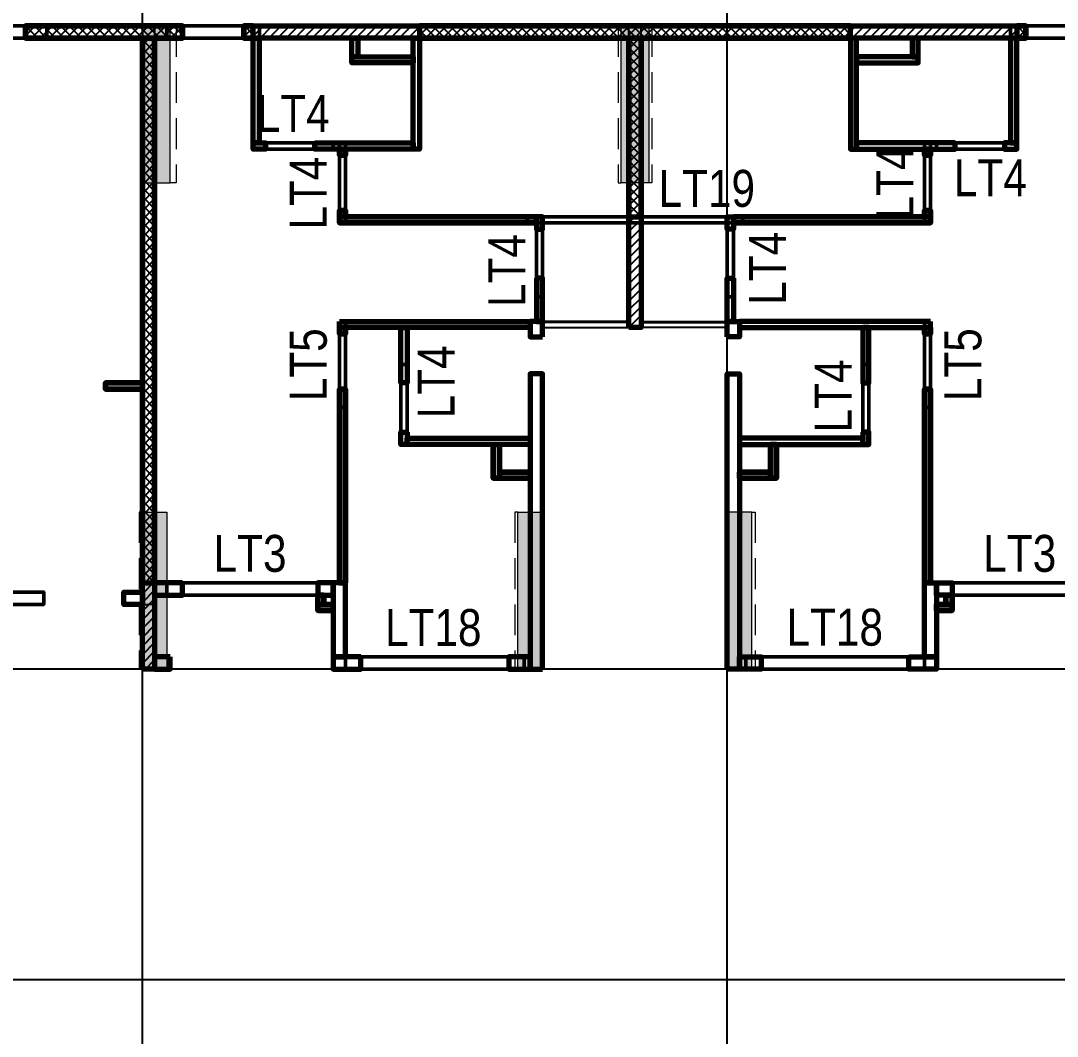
# Model space of a CAD drawing. Header units: millimetres. Extents: x -25197 to 555828, y -17247 to 174153.
# Drawn here: x 420011 to 436845, y 124632 to 141136 of the extents above; entities that cross this region are included whole.
import ezdxf
from ezdxf.enums import TextEntityAlignment as Align

# ---------------------------------------------------------------- set-up
doc = ezdxf.new("R2010")
doc.units = ezdxf.units.MM
doc.header["$LTSCALE"] = 250
doc.linetypes.add('CHG_XX_Cot_Tang 1$0$MB_Luoi truc$0$HTT Hidden 21', pattern=[3, 2, -1])
doc.linetypes.add('CHG_XX_Luoi truc$0$MB_Luoi truc$0$Center101', pattern=[13, 10, -1, 1, -1])
for name, color, linetype, lineweight in [('CHG_XX_Cot_Tang 1$0$NS-Pier', 150, 'Continuous', 9), ('CHG_XX_Cot_Tang 1$0$NS-Pier @ 1 VP1', 150, 'Continuous', 9), ('CHG_XX_Cot_Tang 1$0$NS-Pier @ 1 VP2', 150, 'Continuous', 9), ('CHG_XX_Cot_Tang 1$0$NS-Pier @ 1 VP3', 150, 'Continuous', 9), ('CHG_XX_Cot_Tang 1$0$NS-Pier @ 1 VPModel', 150, 'Continuous', 9), ('CHG_XX_Cot_Tang 1$0$NS-Pier @ 100', 150, 'Continuous', 9), ('CHG_XX_Cot_Tang 1$0$NS-Pier @ 150', 150, 'Continuous', 9), ('CHG_XX_Cot_Tang 1$0$NS-Pier @ 200', 150, 'Continuous', 9), ('CHG_XX_Cot_Tang 1$0$NS-Pier @ 350', 150, 'Continuous', 9), ('CTHEP', 2, 'Continuous', 50), ('MB Can ho 1PN$0$Wall Line', 4, 'Continuous', 70), ('mb can ho 2pn_TW A$0$Wall Line', 4, 'Continuous', 70), ('mb_unitmix twa 1-20$0$Wall Line', 4, 'Continuous', 70), ('Net cat Tuong', 4, 'Continuous', 9)]:
    doc.layers.add(name, color=color, linetype=linetype, lineweight=lineweight)
for name, color, linetype in [('CHG_XX_Luoi truc$0$Grid', 34, 'Continuous'), ('CHG_XX_Luoi truc$0$Grid Line', 8, 'CHG_XX_Luoi truc$0$MB_Luoi truc$0$Center101'), ('MB Can ho 1PN$0$Brick Wall', 4, 'Continuous'), ('mb can ho 2pn_TW A$0$Brick Wall', 4, 'Continuous'), ('mb_unitmix twa 1-20$0$Brick Wall', 4, 'Continuous'), ('mb_unitmix twa 1-20$0$Wall Hatch', 134, 'Continuous'), ('TEXT', 21, 'Continuous')]:
    doc.layers.add(name, color=color, linetype=linetype)
doc.styles.add('CHG_XX_Luoi truc$0$MB_Luoi truc$0$Grid A-F$0$VNI-HelveCB', font='VHELVCB_0.TTF')
doc.styles.add('TTP-HelCon', font='VHELVCN_0.TTF')

# ---------------------------------------------------------------- blocks, each defined once
blk = doc.blocks.new('*U2169')
at = {"layer": 'CHG_XX_Luoi truc$0$Grid Line'}
blk.add_line((0, 0), (0, 608), dxfattribs=at)
at = {"layer": 'CHG_XX_Luoi truc$0$Grid', "lineweight": -2, "style": 'CHG_XX_Luoi truc$0$MB_Luoi truc$0$Grid A-F$0$VNI-HelveCB'}
for tag, p in [('GRIDSUB', (0, 617)), ('GRID', (0, -9))]:
    blk.add_attdef(tag, text='', height=5, dxfattribs=at).set_placement(p, align=Align.MIDDLE)
blk = doc.blocks.new('*U2171')
at = {"layer": 'CHG_XX_Luoi truc$0$Grid Line'}
blk.add_line((0, 0), (0, 438), dxfattribs=at)
at = {"layer": 'CHG_XX_Luoi truc$0$Grid', "lineweight": -2, "style": 'CHG_XX_Luoi truc$0$MB_Luoi truc$0$Grid A-F$0$VNI-HelveCB'}
for tag, p in [('GRIDSUB', (0, 447)), ('GRID', (0, -9))]:
    blk.add_attdef(tag, text='', height=5, dxfattribs=at).set_placement(p, align=Align.MIDDLE)
blk = doc.blocks.new('CHG_XX_Luoi truc')
at = {"layer": 'CHG_XX_Luoi truc$0$Grid', "xscale": 300, "yscale": 300, "zscale": 300}
for p in [(28650, -12747), (38150, -12747)]:
    blk.add_blockref('*U2169', p, dxfattribs=at)
at = {"layer": 'CHG_XX_Luoi truc$0$Grid', "xscale": 300.0000000000013, "yscale": 300.0000000000013, "zscale": 300.0000000000013, "rotation": 90}
for p in [(110703, 141050), (110703, 130600), (110703, 125550)]:
    blk.add_blockref('*U2171', p, dxfattribs=at)
blk = doc.blocks.new('*U2323')
at = {"layer": 'CHG_XX_Cot_Tang 1$0$NS-Pier @ 1 VP1'}
h = blk.add_hatch(color=256, dxfattribs=at)
h.dxf.hatch_style = 1
h.paths.add_polyline_path([(400, 0), (0, 0), (0, -2550), (400, -2550)])
at = {"layer": 'CHG_XX_Cot_Tang 1$0$NS-Pier @ 1 VP2'}
h = blk.add_hatch(color=256, dxfattribs=at)
h.dxf.hatch_style = 1
h.paths.add_polyline_path([(400, 0), (0, 0), (0, -2550), (400, -2550)])
at = {"layer": 'CHG_XX_Cot_Tang 1$0$NS-Pier @ 1 VP3'}
h = blk.add_hatch(color=256, dxfattribs=at)
h.dxf.hatch_style = 1
h.paths.add_polyline_path([(400, 0), (0, 0), (0, -2550), (400, -2550)])
at = {"layer": 'CHG_XX_Cot_Tang 1$0$NS-Pier @ 1 VPModel'}
h = blk.add_hatch(color=256, dxfattribs=at)
h.dxf.hatch_style = 1
h.paths.add_polyline_path([(400, 0), (0, 0), (0, -2550), (400, -2550)])
at = {"layer": 'CHG_XX_Cot_Tang 1$0$NS-Pier @ 100'}
h = blk.add_hatch(color=256, dxfattribs=at)
h.dxf.hatch_style = 1
h.paths.add_polyline_path([(400, 0), (0, 0), (0, -2550), (400, -2550)])
at = {"layer": 'CHG_XX_Cot_Tang 1$0$NS-Pier @ 150'}
h = blk.add_hatch(color=256, dxfattribs=at)
h.dxf.hatch_style = 1
h.paths.add_polyline_path([(400, 0), (0, 0), (0, -2550), (400, -2550)])
at = {"layer": 'CHG_XX_Cot_Tang 1$0$NS-Pier @ 200'}
h = blk.add_hatch(color=256, dxfattribs=at)
h.dxf.hatch_style = 1
h.paths.add_polyline_path([(400, 0), (0, 0), (0, -2550), (400, -2550)])
at = {"layer": 'CHG_XX_Cot_Tang 1$0$NS-Pier @ 350'}
h = blk.add_hatch(color=256, dxfattribs=at)
h.dxf.hatch_style = 1
h.paths.add_polyline_path([(400, 0), (0, 0), (0, -2550), (400, -2550)])
blk = doc.blocks.new('CHG_XX_Cot_Tang 1$0$Block A_C450x2250')
at = {"layer": 'CHG_XX_Cot_Tang 1$0$NS-Pier', "color": 9, "linetype": 'CHG_XX_Cot_Tang 1$0$MB_Luoi truc$0$HTT Hidden 21'}
blk.add_lwpolyline([(0, 0), (-50, 0), (-50, -2550), (0, -2550)], dxfattribs=at)
at = {"layer": 'CHG_XX_Cot_Tang 1$0$NS-Pier'}
blk.add_lwpolyline([(400, -2550), (0, -2550), (0, 0), (400, 0)], close=True, dxfattribs=at)
blk.add_blockref('*U2323', (0, 0), dxfattribs=at)
blk = doc.blocks.new('*U2325')
at = {"layer": 'CHG_XX_Cot_Tang 1$0$NS-Pier @ 1 VP1'}
h = blk.add_hatch(color=256, dxfattribs=at)
h.dxf.hatch_style = 1
h.paths.add_polyline_path([(0, 0), (-450, 0), (-450, -2550), (0, -2550)])
at = {"layer": 'CHG_XX_Cot_Tang 1$0$NS-Pier @ 1 VP2'}
h = blk.add_hatch(color=256, dxfattribs=at)
h.dxf.hatch_style = 1
h.paths.add_polyline_path([(0, 0), (-450, 0), (-450, -2550), (0, -2550)])
at = {"layer": 'CHG_XX_Cot_Tang 1$0$NS-Pier @ 1 VP3'}
h = blk.add_hatch(color=256, dxfattribs=at)
h.dxf.hatch_style = 1
h.paths.add_polyline_path([(0, 0), (-450, 0), (-450, -2550), (0, -2550)])
at = {"layer": 'CHG_XX_Cot_Tang 1$0$NS-Pier @ 1 VPModel'}
h = blk.add_hatch(color=256, dxfattribs=at)
h.dxf.hatch_style = 1
h.paths.add_polyline_path([(0, 0), (-450, 0), (-450, -2550), (0, -2550)])
at = {"layer": 'CHG_XX_Cot_Tang 1$0$NS-Pier @ 100'}
h = blk.add_hatch(color=256, dxfattribs=at)
h.dxf.hatch_style = 1
h.paths.add_polyline_path([(0, 0), (-450, 0), (-450, -2550), (0, -2550)])
at = {"layer": 'CHG_XX_Cot_Tang 1$0$NS-Pier @ 150'}
h = blk.add_hatch(color=256, dxfattribs=at)
h.dxf.hatch_style = 1
h.paths.add_polyline_path([(0, 0), (-450, 0), (-450, -2550), (0, -2550)])
at = {"layer": 'CHG_XX_Cot_Tang 1$0$NS-Pier @ 200'}
h = blk.add_hatch(color=256, dxfattribs=at)
h.dxf.hatch_style = 1
h.paths.add_polyline_path([(0, 0), (-450, 0), (-450, -2550), (0, -2550)])
at = {"layer": 'CHG_XX_Cot_Tang 1$0$NS-Pier @ 350'}
h = blk.add_hatch(color=256, dxfattribs=at)
h.dxf.hatch_style = 1
h.paths.add_polyline_path([(0, 0), (-450, 0), (-450, -2550), (0, -2550)])
blk = doc.blocks.new('CHG_XX_Cot_Tang 1$0$C550x2550')
at = {"layer": 'CHG_XX_Cot_Tang 1$0$NS-Pier', "color": 9, "linetype": 'CHG_XX_Cot_Tang 1$0$MB_Luoi truc$0$HTT Hidden 21'}
blk.add_lwpolyline([(-450, 0), (-550, 0), (-550, -2550), (-450, -2550)], dxfattribs=at)
at = {"layer": 'CHG_XX_Cot_Tang 1$0$NS-Pier'}
blk.add_lwpolyline([(0, -2550), (-450, -2550), (-450, 0), (0, 0)], close=True, dxfattribs=at)
blk.add_blockref('*U2325', (0, 0), dxfattribs=at)
blk = doc.blocks.new('*U2326')
at = {"layer": 'CHG_XX_Cot_Tang 1$0$NS-Pier @ 1 VP1'}
h = blk.add_hatch(color=256, dxfattribs=at)
h.dxf.hatch_style = 1
h.paths.add_polyline_path([(225, 0), (-225, 0), (-225, -2550), (225, -2550)])
at = {"layer": 'CHG_XX_Cot_Tang 1$0$NS-Pier @ 1 VP2'}
h = blk.add_hatch(color=256, dxfattribs=at)
h.dxf.hatch_style = 1
h.paths.add_polyline_path([(225, 0), (-225, 0), (-225, -2550), (225, -2550)])
at = {"layer": 'CHG_XX_Cot_Tang 1$0$NS-Pier @ 1 VP3'}
h = blk.add_hatch(color=256, dxfattribs=at)
h.dxf.hatch_style = 1
h.paths.add_polyline_path([(225, 0), (-225, 0), (-225, -2550), (225, -2550)])
at = {"layer": 'CHG_XX_Cot_Tang 1$0$NS-Pier @ 1 VPModel'}
h = blk.add_hatch(color=256, dxfattribs=at)
h.dxf.hatch_style = 1
h.paths.add_polyline_path([(225, 0), (-225, 0), (-225, -2550), (225, -2550)])
at = {"layer": 'CHG_XX_Cot_Tang 1$0$NS-Pier @ 100'}
h = blk.add_hatch(color=256, dxfattribs=at)
h.dxf.hatch_style = 1
h.paths.add_polyline_path([(225, 0), (-225, 0), (-225, -2550), (225, -2550)])
at = {"layer": 'CHG_XX_Cot_Tang 1$0$NS-Pier @ 150'}
h = blk.add_hatch(color=256, dxfattribs=at)
h.dxf.hatch_style = 1
h.paths.add_polyline_path([(225, 0), (-225, 0), (-225, -2550), (225, -2550)])
at = {"layer": 'CHG_XX_Cot_Tang 1$0$NS-Pier @ 200'}
h = blk.add_hatch(color=256, dxfattribs=at)
h.dxf.hatch_style = 1
h.paths.add_polyline_path([(225, 0), (-225, 0), (-225, -2550), (225, -2550)])
at = {"layer": 'CHG_XX_Cot_Tang 1$0$NS-Pier @ 350'}
h = blk.add_hatch(color=256, dxfattribs=at)
h.dxf.hatch_style = 1
h.paths.add_polyline_path([(225, 0), (-225, 0), (-225, -2550), (225, -2550)])
blk = doc.blocks.new('CHG_XX_Cot_Tang 1$0$450x2550_cen')
at = {"layer": 'CHG_XX_Cot_Tang 1$0$NS-Pier', "color": 9, "linetype": 'CHG_XX_Cot_Tang 1$0$MB_Luoi truc$0$HTT Hidden 21'}
for points in [[(-225, 0), (-275, 0), (-275, -2550), (-225, -2550)], [(225, 0), (275, 0), (275, -2550), (225, -2550)]]:
    blk.add_lwpolyline(points, dxfattribs=at)
at = {"layer": 'CHG_XX_Cot_Tang 1$0$NS-Pier'}
blk.add_lwpolyline([(225, -2550), (-225, -2550), (-225, 0), (225, 0)], close=True, dxfattribs=at)
blk.add_blockref('*U2326', (0, 0), dxfattribs=at)
blk = doc.blocks.new('CHG_XX_Cot_Tang 1')
at = {"layer": 'CHG_XX_Cot_Tang 1$0$NS-Pier'}
for name, p in [('CHG_XX_Luoi truc', (0, 0)), ('CHG_XX_Cot_Tang 1$0$450x2550_cen', (36650, 141050)), ('CHG_XX_Cot_Tang 1$0$Block A_C450x2250', (28650, 133150)), ('CHG_XX_Cot_Tang 1$0$Block A_C450x2250', (34750, 133150))]:
    blk.add_blockref(name, p, dxfattribs=at)
at = {"layer": 'CHG_XX_Cot_Tang 1$0$NS-Pier', "xscale": -1}
for name, p in [('CHG_XX_Cot_Tang 1$0$C550x2550', (28650, 141050)), ('CHG_XX_Cot_Tang 1$0$Block A_C450x2250', (38550, 133150.2))]:
    blk.add_blockref(name, p, dxfattribs=at)
blk = doc.blocks.new('*U1855')
at = {"layer": 'MB Can ho 1PN$0$Wall Line'}
blk.add_lwpolyline([(300, 0), (0, 0), (0, -200), (300, -200)], close=True, dxfattribs=at)
blk = doc.blocks.new('*U1852')
at = {"layer": 'MB Can ho 1PN$0$Wall Line'}
blk.add_lwpolyline([(-600, 0), (0, 0), (0, 100), (-600, 100)], close=True, dxfattribs=at)
blk = doc.blocks.new('*U1564')
at = {"layer": 'mb can ho 2pn_TW A$0$Wall Line'}
blk.add_lwpolyline([(-1200, 0), (0, 0), (0, 200), (-1200, 200)], close=True, dxfattribs=at)
blk = doc.blocks.new('*U1571')
at = {"layer": 'mb can ho 2pn_TW A$0$Wall Line'}
blk.add_lwpolyline([(-3150, 0), (0, 0), (0, 100), (-3150, 100)], close=True, dxfattribs=at)
blk = doc.blocks.new('*U1565')
at = {"layer": 'mb can ho 2pn_TW A$0$Wall Line'}
blk.add_lwpolyline([(0, -450), (0, 0), (-200, 0), (-200, -450)], close=True, dxfattribs=at)
blk = doc.blocks.new('*U1569')
at = {"layer": 'mb can ho 2pn_TW A$0$Wall Line'}
blk.add_lwpolyline([(-4800, 0), (0, 0), (0, 200), (-4800, 200)], close=True, dxfattribs=at)
blk = doc.blocks.new('*U1572')
at = {"layer": 'mb can ho 2pn_TW A$0$Wall Line'}
blk.add_lwpolyline([(700, 0), (0, 0), (0, -100), (700, -100)], close=True, dxfattribs=at)
blk = doc.blocks.new('*U1531')
at = {"color": 9}
blk.add_lwpolyline([(0, 50), (1400, 50), (1400, -50), (0, -50)], close=True, dxfattribs=at)
blk.add_lwpolyline([(0, 50), (1400, 50), (1400, -30), (0, -30)], close=True)
blk = doc.blocks.new('*U1562')
at = {"layer": 'mb can ho 2pn_TW A$0$Wall Line'}
blk.add_lwpolyline([(100, 0), (0, 0), (0, -100), (100, -100)], close=True, dxfattribs=at)
blk = doc.blocks.new('*U1981')
at = {"layer": 'mb can ho 2pn_TW A$0$Wall Line'}
blk.add_lwpolyline([(0, 3200), (0, 0), (100, 0), (100, 3200)], close=True, dxfattribs=at)
blk = doc.blocks.new('*U1573')
at = {"layer": 'mb can ho 2pn_TW A$0$Wall Line'}
blk.add_lwpolyline([(200, 0), (0, 0), (0, -100), (200, -100)], close=True, dxfattribs=at)
blk = doc.blocks.new('*U1983')
at = {"layer": 'mb can ho 2pn_TW A$0$Wall Line'}
blk.add_lwpolyline([(100, 0), (0, 0), (0, -100), (100, -100)], close=True, dxfattribs=at)
blk = doc.blocks.new('*U1568')
at = {"layer": 'mb can ho 2pn_TW A$0$Wall Line'}
blk.add_lwpolyline([(-250, 0), (0, 0), (0, 200), (-250, 200)], close=True, dxfattribs=at)
blk = doc.blocks.new('*U1570')
at = {"layer": 'mb can ho 2pn_TW A$0$Wall Line'}
blk.add_lwpolyline([(0, -350), (0, 0), (-200, 0), (-200, -350)], close=True, dxfattribs=at)
blk = doc.blocks.new('*U1559')
at = {"layer": 'mb can ho 2pn_TW A$0$Wall Line'}
blk.add_lwpolyline([(0, -250), (0, 0), (-200, 0), (-200, -250)], close=True, dxfattribs=at)
blk = doc.blocks.new('*U1563')
at = {"layer": 'mb can ho 2pn_TW A$0$Wall Line'}
blk.add_lwpolyline([(-1800, 0), (0, 0), (0, 100), (-1800, 100)], close=True, dxfattribs=at)
blk = doc.blocks.new('*U1980')
at = {"layer": 'mb can ho 2pn_TW A$0$Wall Line'}
blk.add_lwpolyline([(0, 1000), (0, 0), (100, 0), (100, 1000)], close=True, dxfattribs=at)
blk = doc.blocks.new('*U1560')
at = {"layer": 'mb can ho 2pn_TW A$0$Wall Line'}
blk.add_lwpolyline([(0, 1600), (0, 0), (100, 0), (100, 1600)], close=True, dxfattribs=at)
blk = doc.blocks.new('*U1561')
at = {"layer": 'mb can ho 2pn_TW A$0$Wall Line'}
blk.add_lwpolyline([(300, 0), (0, 0), (0, -100), (300, -100)], close=True, dxfattribs=at)
blk = doc.blocks.new('*U1567')
at = {"layer": 'mb can ho 2pn_TW A$0$Wall Line'}
blk.add_lwpolyline([(0, 200), (0, 0), (100, 0), (100, 200)], close=True, dxfattribs=at)
blk = doc.blocks.new('*U1566')
at = {"layer": 'mb can ho 2pn_TW A$0$Wall Line'}
blk.add_lwpolyline([(1700, 0), (0, 0), (0, -100), (1700, -100)], close=True, dxfattribs=at)
blk = doc.blocks.new('*U1982')
at = {"layer": 'mb can ho 2pn_TW A$0$Wall Line'}
blk.add_lwpolyline([(0, 3100), (0, 0), (100, 0), (100, 3100)], close=True, dxfattribs=at)
blk = doc.blocks.new('*U1575')
at = {"layer": 'mb can ho 2pn_TW A$0$Wall Line'}
blk.add_lwpolyline([(0, -2000), (0, 0), (-100, 0), (-100, -2000)], close=True, dxfattribs=at)
blk = doc.blocks.new('*U1574')
at = {"layer": 'mb can ho 2pn_TW A$0$Wall Line'}
blk.add_lwpolyline([(900, 0), (0, 0), (0, -100), (900, -100)], close=True, dxfattribs=at)
blk = doc.blocks.new('*U1576')
at = {"layer": 'mb can ho 2pn_TW A$0$Wall Line'}
blk.add_lwpolyline([(-150, 0), (0, 0), (0, 100), (-150, 100)], close=True, dxfattribs=at)
blk = doc.blocks.new('*U1577')
at = {"layer": 'mb can ho 2pn_TW A$0$Wall Line'}
blk.add_lwpolyline([(0, 250), (0, 0), (100, 0), (100, 250)], close=True, dxfattribs=at)
blk = doc.blocks.new('*U1578')
at = {"layer": 'mb can ho 2pn_TW A$0$Wall Line'}
blk.add_lwpolyline([(0, -250), (0, 0), (-100, 0), (-100, -250)], close=True, dxfattribs=at)
blk = doc.blocks.new('*U1579')
at = {"layer": 'mb can ho 2pn_TW A$0$Wall Line'}
blk.add_lwpolyline([(550, 0), (0, 0), (0, -100), (550, -100)], close=True, dxfattribs=at)
blk = doc.blocks.new('*U1580')
at = {"layer": 'mb can ho 2pn_TW A$0$Wall Line'}
blk.add_lwpolyline([(0, -500), (0, 0), (-100, 0), (-100, -500)], close=True, dxfattribs=at)
blk = doc.blocks.new('*U1978')
at = {"layer": 'mb_unitmix twa 1-20$0$Wall Line'}
blk.add_lwpolyline([(0, -300), (0, 0), (-200, 0), (-200, -300)], close=True, dxfattribs=at)

msp = doc.modelspace()

# ---------------------------------------------------------------- hatches: boundary and pattern name
at = {"layer": 'mb_unitmix twa 1-20$0$Wall Hatch'}
h = msp.add_hatch(dxfattribs=at)
h.set_pattern_fill('LINE10', color=256, scale=100, angle=45, style=0, pattern_type=2)
h.set_pattern_definition([(45, (-1199782.71, 13582.05), (-70.710678, 70.710678), [])])
h.paths.add_polyline_path([(422636.05606, 140850.00001), (420086.05606, 140850.00001), (420086.05606, 141050.00001), (422636.05606, 141050.00001)])
h = msp.add_hatch(dxfattribs=at)
h.set_pattern_fill('LINE10', color=256, scale=100, angle=-45, style=0, pattern_type=2)
h.set_pattern_definition([(315, (416936.06, 146750), (70.7107, 70.7107), [])])
h.paths.add_polyline_path([(422636.05606, 141050), (420086.05606, 141050), (420086.05606, 140850), (422636.05606, 140850)])
h = msp.add_hatch(dxfattribs=at)
h.set_pattern_fill('LINE10', color=256, scale=100, angle=-45, style=0, pattern_type=2)
h.set_pattern_definition([(315, (418086.06, 146750), (70.7107, 70.7107), [])])
h.paths.add_polyline_path([(423786.05606, 141050.00002), (423636.05606, 141050.00002), (423636.05606, 140850.00002), (423786.05606, 140850.00002)])
h = msp.add_hatch(dxfattribs=at)
h.set_pattern_fill('LINE10', color=256, scale=100, angle=45, style=0, pattern_type=2)
h.set_pattern_definition([(45, (-1199782.71, 23732.05), (-70.710678, 70.710678), [])])
h.paths.add_polyline_path([(436336.05606, 140850), (423636.05606, 140850), (423636.05606, 141050), (436336.05606, 141050)])
h = msp.add_hatch(dxfattribs=at)
h.set_pattern_fill('LINE10', color=256, scale=100, angle=-45, style=0, pattern_type=2)
h.set_pattern_definition([(315, (427786.06, 146750), (70.7107, 70.7107), [])])
h.paths.add_polyline_path([(433486.05606, 141050.00002), (426486.05606, 141050.00002), (426486.05606, 140850.00002), (433486.05606, 140850.00002)])
h = msp.add_hatch(dxfattribs=at)
h.set_pattern_fill('LINE10', color=256, scale=100, angle=-45, style=0, pattern_type=2)
h.set_pattern_definition([(315, (430636.06, 146750), (70.7107, 70.7107), [])])
h.paths.add_polyline_path([(436336.05606, 141050.00002), (436186.05606, 141050.00002), (436186.05606, 140850.00002), (436336.05606, 140850.00002)])
h = msp.add_hatch(dxfattribs=at)
h.set_pattern_fill('LINE10', color=256, scale=100, angle=45, style=0, pattern_type=2)
h.set_pattern_definition([(45, (-1204182.71, 16882.05), (-70.710678, 70.710678), [])])
h.paths.add_polyline_path([(421986.05636, 130600.00001), (421986.05636, 140850.00001), (422186.05636, 140850.00001), (422186.05636, 130600.00001)])
h = msp.add_hatch(dxfattribs=at)
h.set_pattern_fill('LINE10', color=256, scale=100, angle=135, style=0, pattern_type=2)
h.set_pattern_definition([(135, (422036.06, 132150), (-70.7107, -70.7107), [])])
h.paths.add_polyline_path([(422186.05636, 132000.00001), (422186.05636, 140850.00001), (421986.05636, 140850.00001), (421986.05636, 132000.00001)])
h = msp.add_hatch(dxfattribs=at)
h.set_pattern_fill('LINE10', color=256, scale=100, angle=45, style=0, pattern_type=2)
h.set_pattern_definition([(45, (-1198632.71, 16882.05), (-70.710678, 70.710678), [])])
h.paths.add_polyline_path([(429886.05636, 136150.00001), (429886.05636, 140850.00001), (430086.05636, 140850.00001), (430086.05636, 136150.00001)])
h = msp.add_hatch(dxfattribs=at)
h.set_pattern_fill('LINE10', color=256, scale=100, angle=135, style=0, pattern_type=2)
h.set_pattern_definition([(135, (429936.06, 138100), (-70.7107, -70.7107), [])])
h.paths.add_polyline_path([(430086.05636, 137950.00001), (430086.05636, 140850.00001), (429886.05636, 140850.00001), (429886.05636, 137950.00001)])

# ---------------------------------------------------------------- linework, layer by layer
at = {"layer": 'CTHEP'}
for points in [[(418936.18215, 140850), (420436.18215, 140850), (420436.18215, 141050), (418936.18215, 141050)], [(422386.18185, 140850), (423886.18185, 140850), (423886.18185, 141050), (422386.18185, 141050)], [(436086.18185, 141050), (437586.18185, 141050), (437586.18185, 140850), (436086.18185, 140850)], [(423786.18185, 139150), (425086.18183, 139150), (425086.18183, 139050), (423786.18185, 139050)], [(425186.18185, 139150), (425286.18185, 139150), (425286.18185, 137850), (425186.18185, 137850)], [(434786.18185, 137850), (434686.18185, 137850), (434686.18185, 139150), (434786.18185, 139150)], [(434886.18187, 139149.99785), (436186.18185, 139149.99785), (436186.18185, 139049.99785), (434886.18187, 139049.99785)], [(428236.18185, 137950), (431736.18185, 137950), (431736.18185, 137850), (428236.18185, 137850)], [(428386.18185, 137950), (428486.18185, 137950), (428486.18185, 136650), (428386.18185, 136650)], [(431486.18185, 137950), (431586.18185, 137950), (431586.18185, 136650), (431486.18185, 136650)], [(425186.18185, 136250), (425286.18185, 136250), (425286.18185, 134850), (425186.18185, 134850)], [(434786.18185, 136250), (434686.18185, 136250), (434686.18185, 134850), (434786.18185, 134850)], [(426186.18185, 135550), (426286.18185, 135550), (426286.18185, 134250), (426186.18185, 134250)], [(433686.18185, 135550), (433786.18185, 135550), (433786.18185, 134250), (433686.18185, 134250)], [(422386.18185, 131800), (425086.18185, 131800), (425086.18185, 132000), (422386.18185, 132000)], [(434886.18185, 132000), (437586.18185, 132000), (437586.18185, 131800), (434886.18185, 131800)], [(417386.18186, 131650), (420386.18186, 131650), (420386.18186, 131850), (417386.18186, 131850)], [(425286.18185, 130600), (428186.18185, 130600), (428186.18185, 130800.00002), (425286.18185, 130800.00002)], [(434686.18185, 130600), (431786.18185, 130600), (431786.18185, 130800.00002), (434686.18185, 130800.00002)]]:
    msp.add_lwpolyline(points, close=True, dxfattribs=at)
at = {"layer": 'MB Can ho 1PN$0$Brick Wall'}
for p, q in [((420086.05606, 141050), (420086.05606, 140950)), ((420086.05606, 141050), (422186.05606, 141050)), ((420086.05606, 140850), (420086.05606, 140950)), ((422186.05606, 141050), (422186.05606, 131650)), ((420086.05606, 140850), (421986.05606, 140850)), ((421986.05606, 140850), (421986.05606, 131650)), ((421986.05606, 131650), (422086.05606, 131650)), ((422186.05606, 131650), (422086.05606, 131650))]:
    msp.add_line(p, q, dxfattribs=at)
at = {"layer": 'mb can ho 2pn_TW A$0$Brick Wall'}
for p, q in [((422636.05606, 141050), (421986.05606, 141050)), ((421986.05606, 141050), (421986.05606, 130600)), ((422636.05606, 141050), (422636.05606, 140950)), ((422636.05606, 140850), (422636.05606, 140950)), ((430086.05606, 141050), (423636.05606, 141050)), ((423636.05606, 141050), (423636.05606, 140950)), ((423636.05606, 140850), (423636.05606, 140950)), ((429886.05606, 136150), (429886.05606, 141050)), ((429886.05606, 141050), (436336.05606, 141050)), ((430086.05606, 136150), (430086.05606, 141050)), ((436336.05606, 141050), (436336.05606, 140950)), ((436336.05606, 140850), (436336.05606, 140950)), ((422636.05606, 140850), (422186.05606, 140850)), ((422186.05606, 140850), (422186.05606, 130600)), ((429886.05606, 140850), (423636.05606, 140850)), ((429886.05606, 136150), (429886.05606, 140850)), ((430086.05606, 136150), (430086.05606, 140850)), ((430086.05606, 140850), (436336.05606, 140850)), ((429886.05606, 136150), (429986.05606, 136150)), ((429886.05606, 136150), (429986.05606, 136150)), ((430086.05606, 136150), (429986.05606, 136150)), ((430086.05606, 136150), (429986.05606, 136150)), ((421986.05606, 130600), (422086.05606, 130600)), ((422186.05606, 130600), (422086.05606, 130600))]:
    msp.add_line(p, q, dxfattribs=at)
at = {"layer": 'mb_unitmix twa 1-20$0$Wall Line'}
for points in [[(422636.05606, 140850.00001), (420086.05606, 140850.00001), (420086.05606, 141050.00001), (422636.05606, 141050.00001)], [(422636.05606, 141050), (420086.05606, 141050), (420086.05606, 140850), (422636.05606, 140850)], [(423786.05606, 141050.00002), (423636.05606, 141050.00002), (423636.05606, 140850.00002), (423786.05606, 140850.00002)], [(436336.05606, 140850), (423636.05606, 140850), (423636.05606, 141050), (436336.05606, 141050)], [(433486.05606, 141050.00002), (426486.05606, 141050.00002), (426486.05606, 140850.00002), (433486.05606, 140850.00002)], [(436336.05606, 141050.00002), (436186.05606, 141050.00002), (436186.05606, 140850.00002), (436336.05606, 140850.00002)], [(421986.05636, 130600.00001), (421986.05636, 140850.00001), (422186.05636, 140850.00001), (422186.05636, 130600.00001)], [(422186.05636, 132000.00001), (422186.05636, 140850.00001), (421986.05636, 140850.00001), (421986.05636, 132000.00001)], [(429886.05636, 136150.00001), (429886.05636, 140850.00001), (430086.05636, 140850.00001), (430086.05636, 136150.00001)], [(430086.05636, 137950.00001), (430086.05636, 140850.00001), (429886.05636, 140850.00001), (429886.05636, 137950.00001)]]:
    msp.add_lwpolyline(points, close=True, dxfattribs=at)

# ---------------------------------------------------------------- block references
at = {"layer": 'MB Can ho 1PN$0$Brick Wall', "xscale": -1, "rotation": 180}
for name, p in [('*U1852', (421986.0561, 135250.00003)), ('*U1855', (421686.05606, 131650))]:
    msp.add_blockref(name, p, dxfattribs=at)
at = {"layer": 'MB Can ho 1PN$0$Brick Wall'}
msp.add_blockref('*U1852', (421986.0561, 135149.99998), dxfattribs=at)
at = {"layer": 'mb can ho 2pn_TW A$0$Brick Wall', "xscale": -1}
for name, p, rotation in [('*U1566', (423886.05606, 139150), 270), ('*U1561', (425486.05606, 140550), 270), ('*U1563', (426386.05606, 140850), 270), ('*U1980', (426386.05606, 140550), 89.99999999999993), ('*U1567', (423986.05606, 139150), 89.99999999999993), ('*U1560', (426386.05606, 139150), 89.99999999999993), ('*U1562', (425286.05606, 138950), 270), ('*U1562', (434786.05606, 138950), 270.0000000000001), ('*U1562', (425286.05606, 137950), 270), ('*U1562', (434786.05606, 137950), 270.0000000000001), ('*U1981', (428386.05606, 137950), 89.99999999999993), ('*U1573', (431586.05606, 137750), 270.0000000000001), ('*U1981', (431586.05606, 137850), 270), ('*U1572', (431586.05606, 136250), 270.0000000000001), ('*U1982', (428286.05606, 136250), 89.99999999999993), ('*U1531', (428486.05606, 136200.00001), 180), ('*U1568', (431486.05606, 136250), 270.0000000000001), ('*U1562', (425286.05606, 136050), 270), ('*U1574', (426286.05606, 135250), 270), ('*U1983', (434786.05606, 136050), 270.0000000000001), ('*U1569', (431486.05606, 135400), 270.0000000000001), ('*U1571', (425186.05606, 135150), 270), ('*U1571', (434686.05606, 135150), 270.0000000000001), ('*U1573', (426286.05606, 134250), 270), ('*U1575', (426286.05606, 134250), 89.99999999999993), ('*U1564', (434686.05606, 132000), 270.0000000000001), ('*U1559', (435136.05606, 132000), 270.0000000000001), ('*U1576', (424836.05605, 131800), 270), ('*U1578', (425086.05606, 131650.00001), 270), ('*U1577', (434886.05606, 131550.00001), 270.0000000000001), ('*U1576', (435036.05606, 131800), 270.0000000000001), ('*U1570', (432036.05606, 130800), 270.0000000000001), ('*U1565', (434886.05606, 130800), 270.0000000000001)]:
    msp.add_blockref(name, p, dxfattribs=dict(at, rotation=rotation))
at = {"layer": 'mb can ho 2pn_TW A$0$Brick Wall'}
for name, p, rotation in [('*U1563', (433586.05606, 140850), 90.00000000000001), ('*U1561', (434486.05606, 140550), 90.00000000000001), ('*U1566', (436086.05606, 139150), 90.00000000000001), ('*U1980', (433586.05606, 140550), 270.0000000000001), ('*U1562', (425186.05606, 138950), 89.99999999999993), ('*U1560', (433586.05606, 139150), 270.0000000000001), ('*U1562', (434686.05606, 138950), 90.00000000000001), ('*U1567', (435986.05606, 139150), 270.0000000000001), ('*U1562', (425186.05606, 137950), 89.99999999999993), ('*U1562', (434686.05606, 137950), 90.00000000000001), ('*U1981', (428386.05606, 137850), 89.99999999999999), ('*U1573', (428386.05606, 137750), 89.99999999999993), ('*U1981', (431586.05606, 137950), 270.0000000000001), ('*U1572', (428386.05606, 136250), 89.99999999999993), ('*U1568', (428486.05606, 136250), 89.99999999999993), ('*U1531', (431486.05606, 136200.00001), 180), ('*U1982', (431686.05606, 136250), 270.0000000000001), ('*U1983', (425186.05606, 136050), 89.99999999999993), ('*U1574', (433686.05606, 135250), 90.00000000000001), ('*U1562', (434686.05606, 136050), 90.00000000000001), ('*U1569', (428486.05606, 135400), 89.99999999999993), ('*U1571', (425286.05606, 135150), 89.99999999999993), ('*U1571', (434786.05606, 135150), 90.00000000000001), ('*U1575', (433686.05606, 134250), 270.0000000000001), ('*U1573', (433686.05606, 134250), 90.00000000000001), ('*U1565', (422186.05606, 132000), 89.99999999999993), ('*U1559', (424836.05606, 132000), 89.99999999999993), ('*U1564', (425286.05606, 132000), 89.99999999999993), ('*U1576', (424936.05605, 131800), 89.99999999999993), ('*U1577', (425086.05606, 131550.00001), 89.99999999999993), ('*U1578', (434886.05606, 131650.00001), 90.00000000000001), ('*U1576', (435136.05606, 131800), 90.00000000000001), ('*U1559', (422186.05606, 130800), 89.99999999999993), ('*U1565', (425086.05606, 130800), 89.99999999999993), ('*U1570', (427936.05606, 130800), 89.99999999999993)]:
    msp.add_blockref(name, p, dxfattribs=dict(at, rotation=rotation))
at = {"layer": 'mb can ho 2pn_TW A$0$Wall Line', "xscale": -1}
for name, p, rotation in [('*U1579', (427686.05606, 134250), 89.99999999999993), ('*U1579', (432186.05606, 134250), 90), ('*U1580', (427786.05606, 133700), 89.99999999999993), ('*U1580', (432186.05606, 133800), 270.0000000000001)]:
    msp.add_blockref(name, p, dxfattribs=dict(at, rotation=rotation))
at = {"layer": 'mb can ho 2pn_TW A$0$Wall Line'}
for name, p, rotation in [('*U1579', (427786.05606, 134250), 270), ('*U1579', (432286.05606, 134250), 270.0000000000001), ('*U1580', (427786.05606, 133800), 89.99999999999993), ('*U1580', (432186.05606, 133700), 270.0000000000001)]:
    msp.add_blockref(name, p, dxfattribs=dict(at, rotation=rotation))
at = {"layer": 'mb_unitmix twa 1-20$0$Brick Wall', "xscale": -1, "rotation": 270}
msp.add_blockref('*U1978', (421986.05606, 131850), dxfattribs=at)
at = {"layer": 'Net cat Tuong'}
for name in ['CHG_XX_Luoi truc', 'CHG_XX_Cot_Tang 1', 'CHG_XX_Cot_Tang 1']:
    msp.add_blockref(name, (393336.05606, 0), dxfattribs=at)

# ---------------------------------------------------------------- texts
at = {"layer": 'TEXT', "style": 'TTP-HelCon'}
for s, p in [('LT4', (424436.18184, 139150)), ('LT4', (435758.23043, 138103.62073)), ('LT19', (431153.02168, 137931.08628)), ('LT3', (423736.18185, 132000)), ('LT3', (436236.18185, 132000)), ('LT18', (426710.93185, 130794.65249, 0.02472)), ('LT18', (433231.59323, 130800.00008, 0.02472))]:
    msp.add_text(s, height=600, dxfattribs=at).set_placement(p, align=Align.BOTTOM_CENTER)
for s, p in [('LT4', (434686.18185, 138500)), ('LT4', (425160.6532, 138334.14785)), ('LT4', (428386.18185, 137076.22181)), ('LT4', (432618.44262, 137113.26579)), ('LT5', (425160.6532, 135544.81582)), ('LT5', (435791.77138, 135546.07973)), ('LT4', (427236.85852, 135267.25789)), ('LT4', (433686.18186, 135037.65127))]:
    msp.add_text(s, height=600, rotation=90, dxfattribs=at).set_placement(p, align=Align.BOTTOM_CENTER)

doc.saveas('drawing.dxf')
